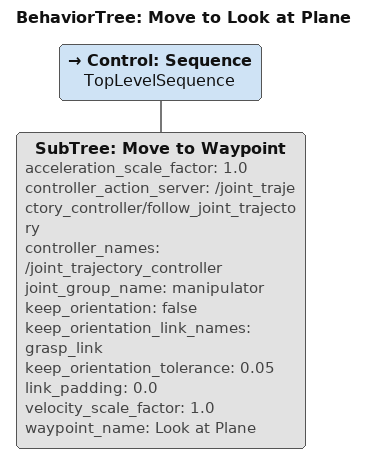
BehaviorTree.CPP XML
<?xml version='1.0' encoding='utf-8'?>
<root BTCPP_format="4" main_tree_to_execute="Move to Look at Plane">
  <BehaviorTree ID="Move to Look at Plane" _description="Move the base an arm close to the plane">
    <Control ID="Sequence" name="TopLevelSequence">
      <SubTree ID="Move to Waypoint" acceleration_scale_factor="1.0" controller_action_server="/joint_trajectory_controller/follow_joint_trajectory" controller_names="/joint_trajectory_controller" joint_group_name="manipulator" keep_orientation="false" keep_orientation_link_names="grasp_link" keep_orientation_tolerance="0.05" link_padding="0.0" velocity_scale_factor="1.0" waypoint_name="Look at Plane"/>
    </Control>
  </BehaviorTree>
</root>
